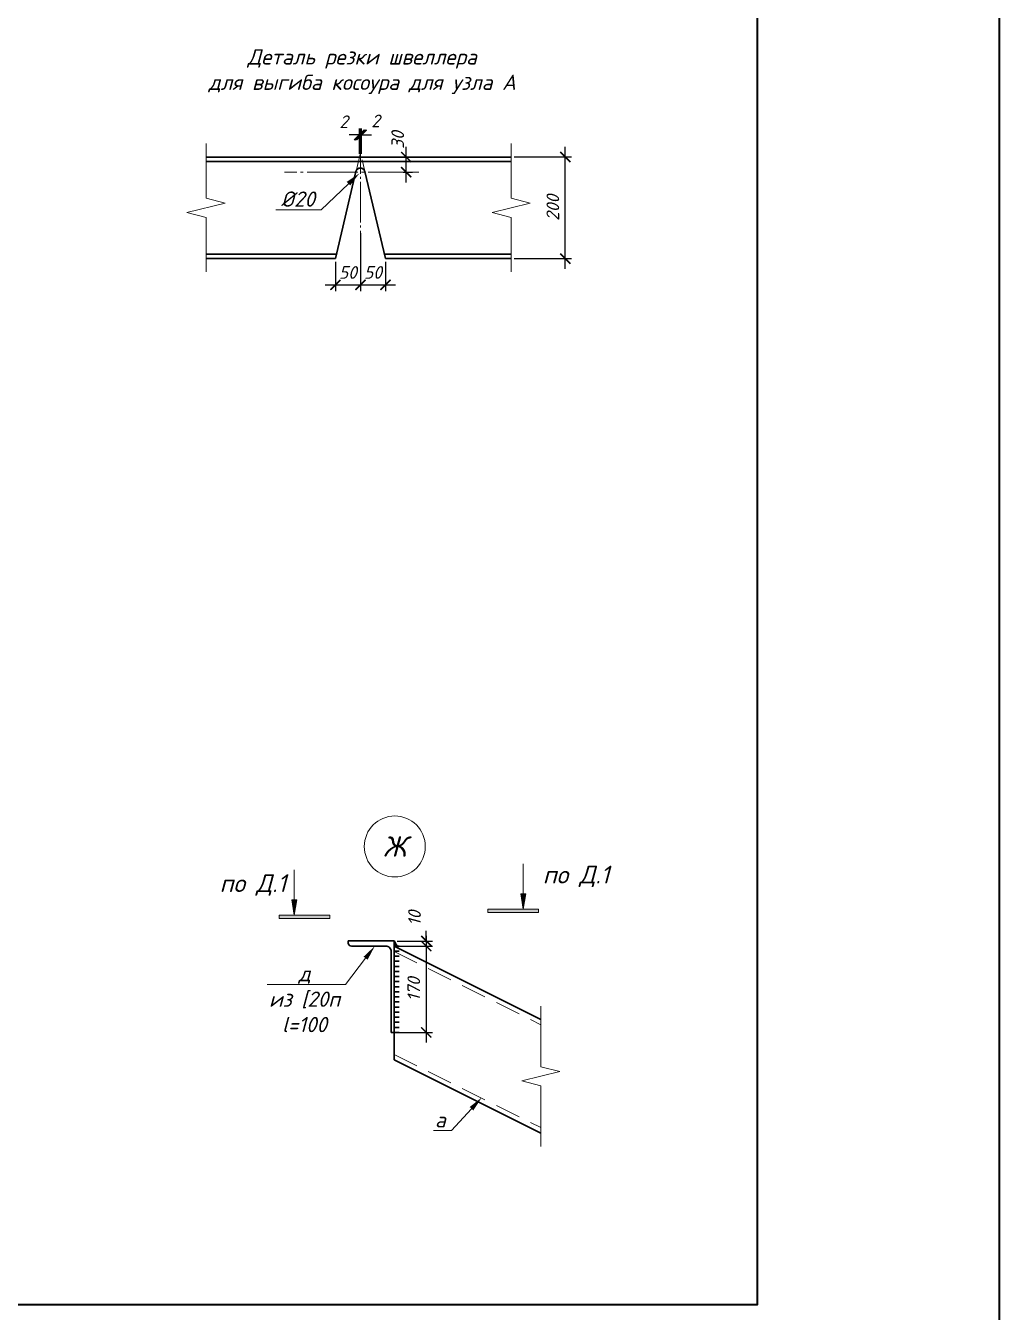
# Model space of a CAD drawing. Header units: millimetres. Extents: x -79646 to 95064, y -231229 to -58107.
# Drawn here: x -41676 to -39761, y -158766 to -156234 of the extents above; entities that cross this region are included whole.
import ezdxf
from ezdxf import colors
from ezdxf.entities.mleader import LeaderData, LeaderLine
from ezdxf.enums import TextEntityAlignment as Align
from ezdxf.math import Vec2, Vec3

# ---------------------------------------------------------------- set-up
doc = ezdxf.new("R2010")
doc.units = ezdxf.units.MM
doc.header["$PDMODE"] = 3
doc.linetypes.add('GOST2.303 5', pattern=[24, 20, -1.5, 1, -1.5])
doc.linetypes.add('HIDDEN', pattern=[0.375, 0.25, -0.125])
doc.layers.get('0').update_dxf_attribs({"lineweight": 5})
doc.layers.get('Defpoints').update_dxf_attribs({"lineweight": 0})
for name, color, linetype, lineweight in [('#Cварка', 96, 'Continuous', 30), ('#Dimensions', 7, 'Continuous', 9), ('#Выноски', 7, 'Continuous', 15), ('#Оси', 7, 'Continuous', 9), ('k_ Металл', 1, 'Continuous', 30), ('k_ Металл_вид', 1, 'Continuous', 18)]:
    doc.layers.add(name, color=color, linetype=linetype, lineweight=lineweight)
doc.styles.add('ESKDW', font='eskdw.shx', dxfattribs={"oblique": 15})
doc.styles.get("Standard").update_dxf_attribs({"font": 'arial.ttf'})
doc.styles.add('STEP PR', font='isocpeui.ttf')
doc.dimstyles.new('SPDS', dxfattribs={"dimscale": 50, "dimtxt": 2.5, "dimasz": 2, "dimexe": 1.25, "dimexo": 0.625, "dimtad": 1, "dimdec": 0, "dimrnd": 0.001, "dimtxsty": 'ESKDW', "dimblk": 'ARCHTICK', "dimcen": 2.5, "dimdle": 2, "dimclrd": 256, "dimclre": 256, "dimclrt": 7, "dimadec": 0, "dimazin": 2, "dimtfac": 0.75, "dimtdec": 0, "dimtmove": 1, "dimatfit": 3, "dimfxl": 1, "dimtolj": 1, "dimarcsym": 1})

# ---------------------------------------------------------------- blocks, each defined once
blk = doc.blocks.new('*U308')
at = {"color": 0, "linetype": 'ByBlock', "lineweight": -2}
for p, q in [((3.977, 0), (4.289, 1.25)), ((4.289, 1.25), (4.914, -1.25)), ((3.977, 0), (0, 0)), ((4.914, -1.25), (5.227, 0)), ((9.204, 0), (5.227, 0))]:
    blk.add_line(p, q, dxfattribs=at)
blk = doc.blocks.new('*U1351')
for points in [[(0, -0.5), (0, 0.5)], [(1, -0.5), (1, 0.5)], [(2, -0.5), (2, 0.5)], [(3, -0.5), (3, 0.5)], [(4, -0.5), (4, 0.5)], [(5, -0.5), (5, 0.5)], [(6, -0.5), (6, 0.5)], [(7, -0.5), (7, 0.5)], [(8, -0.5), (8, 0.5)], [(9, -0.5), (9, 0.5)], [(10, -0.5), (10, 0.5)], [(11, -0.5), (11, 0.5)], [(12, -0.5), (12, 0.5)], [(13, -0.5), (13, 0.5)], [(14, -0.5), (14, 0.5)], [(15, -0.5), (15, 0.5)], [(16, -0.5), (16, 0.5)], [(17, -0.5), (17, 0.5)]]:
    blk.add_lwpolyline(points)
blk = doc.blocks.new('*U115')
at = {"color": 0, "linetype": 'ByBlock', "lineweight": -2}
blk.add_circle((0, 0), 6, dxfattribs=at)
blk.add_attdef('Узел', text='', height=4, dxfattribs=at).set_placement((0, 0), align=Align.MIDDLE_CENTER)
blk = doc.blocks.new('*U134')
at = {"ltscale": 100}
h = blk.add_hatch(color=256, dxfattribs=at)
h.dxf.hatch_style = 1
h.paths.add_polyline_path([(-85, 1070), (-35, 1070), (15, 1070), (-35, 770)])
h = blk.add_hatch(color=256, dxfattribs=at)
h.dxf.hatch_style = 1
h.paths.add_polyline_path([(665, 700), (665, 770), (-335, 770), (-335, 700)])
at = {"linetype": 'Continuous', "ltscale": 100}
for p, q in [((-85, 1070), (-35, 1070)), ((-35, 770), (-85, 1070)), ((-35, 770), (15, 1070)), ((15, 1070), (-35, 1070)), ((-335, 700), (-335, 770)), ((-335, 770), (665, 770)), ((665, 700), (-335, 700))]:
    blk.add_line(p, q, dxfattribs=at)
at = {"linetype": 'Continuous', "ltscale": 100, "extrusion": (-1, -1e-16, 0), "elevation": 35}
blk.add_lwpolyline([(-1660, 0), (-1070, 0)], dxfattribs=at)
at = {"linetype": 'Continuous', "ltscale": 100}
blk.add_lwpolyline([(665, 700), (665, 770)], dxfattribs=at)
at = {"ltscale": 100, "style": 'STEP PR'}
blk.add_attdef('Nh', text='', height=350, dxfattribs=at).set_placement((-192, 1222), align=Align.RIGHT)
blk = doc.blocks.new('*U489')
at = {"ltscale": 100}
h = blk.add_hatch(color=256, dxfattribs=at)
h.dxf.hatch_style = 1
h.paths.add_polyline_path([(1415, 1070), (1365, 1070), (1315, 1070), (1365, 770)])
h = blk.add_hatch(color=256, dxfattribs=at)
h.dxf.hatch_style = 1
h.paths.add_polyline_path([(1665, 700), (1665, 770), (665, 770), (665, 700)])
at = {"linetype": 'Continuous', "ltscale": 100}
for p, q in [((1365, 770), (1315, 1070)), ((1315, 1070), (1365, 1070)), ((1415, 1070), (1365, 1070)), ((1365, 770), (1415, 1070)), ((1665, 770), (665, 770)), ((1665, 700), (1665, 770)), ((665, 700), (1665, 700))]:
    blk.add_line(p, q, dxfattribs=at)
at = {"linetype": 'Continuous', "ltscale": 100, "extrusion": (1, -1e-16, 0), "elevation": 1365}
blk.add_lwpolyline([(1660, 0), (1070, 0)], dxfattribs=at)
at = {"linetype": 'Continuous', "ltscale": 100}
blk.add_lwpolyline([(665, 700), (665, 770)], dxfattribs=at)
at = {"ltscale": 100, "style": 'STEP PR'}
blk.add_attdef('Nh', text='', height=350, dxfattribs=at).set_placement((1799, 1222), align=Align.RIGHT)
blk = doc.blocks.new('_ArchTick')
at = {"color": 0, "linetype": 'ByBlock', "const_width": 0.15}
blk.add_lwpolyline([(-0.5, -0.5), (0.5, 0.5)], dxfattribs=at)
blk = doc.blocks.new('*D491')
at = {"layer": '#Dimensions', "lineweight": -2, "transparency": 16777216}
for p, q in [((-40888.1, -158035.5), (-40888.1, -158015.5)), ((-40945.3, -158035.5), (-40875.6, -158035.5)), ((-40945.3, -158045.5), (-40875.6, -158045.5)), ((-40888.1, -158035.5), (-40888.1, -158045.5)), ((-40888.1, -158045.5), (-40888.1, -158065.5))]:
    blk.add_line(p, q, dxfattribs=at)
at = {"layer": 'Defpoints', "color": 0, "lineweight": 0, "transparency": 16777216}
for p in [(-40951.6, -158035.5), (-40951.6, -158045.5), (-40888.1, -158045.5)]:
    blk.add_point(p, dxfattribs=at)
at = {"layer": '#Dimensions', "lineweight": -2, "transparency": 16777216, "xscale": 20, "yscale": 20, "zscale": 20}
for p, rotation in [((-40888.1, -158035.5), 270), ((-40888.1, -158045.5), 90)]:
    blk.add_blockref('_ArchTick', p, dxfattribs=dict(at, rotation=rotation))
at = {"layer": '#Dimensions', "transparency": 16777216, "insert": (-40911.3, -157990.6), "char_height": 25, "attachment_point": 5, "rotation": 90, "style": 'STEP PR'}
blk.add_mtext('\\A1;10', dxfattribs=at)
blk = doc.blocks.new('*U452')
at = {"color": 0, "linetype": 'ByBlock', "lineweight": -2}
for p, q in [((3.583, 0), (3.896, 1.25)), ((3.896, 1.25), (4.521, -1.25)), ((3.583, 0), (0, 0)), ((4.521, -1.25), (4.833, 0)), ((8.417, 0), (4.833, 0))]:
    blk.add_line(p, q, dxfattribs=at)
blk = doc.blocks.new('*D539')
at = {"layer": '#Dimensions', "lineweight": -2, "transparency": 16777216}
for p, q in [((-41017.8, -156486.2), (-41017.8, -156436.4)), ((-41015.8, -156486.2), (-41015.8, -156436.4)), ((-41017.8, -156448.9), (-41037.8, -156448.9)), ((-41017.8, -156448.9), (-41015.8, -156448.9)), ((-41015.8, -156448.9), (-40995.8, -156448.9))]:
    blk.add_line(p, q, dxfattribs=at)
at = {"layer": 'Defpoints', "color": 0, "lineweight": 0, "transparency": 16777216}
for p in [(-41015.8, -156448.9), (-41017.8, -156492.4), (-41015.8, -156492.4)]:
    blk.add_point(p, dxfattribs=at)
at = {"layer": '#Dimensions', "lineweight": -2, "transparency": 16777216, "xscale": 20, "yscale": 20, "zscale": 20}
blk.add_blockref('_ArchTick', (-41017.8, -156448.9), dxfattribs=at)
at = {"layer": '#Dimensions', "lineweight": -2, "transparency": 16777216, "xscale": 20, "yscale": 20, "zscale": 20, "rotation": 180}
blk.add_blockref('_ArchTick', (-41015.8, -156448.9), dxfattribs=at)
at = {"layer": '#Dimensions', "transparency": 16777216, "insert": (-40987.9, -156421.4), "char_height": 25, "attachment_point": 5, "style": 'STEP PR'}
blk.add_mtext('\\A1;2', dxfattribs=at)
blk = doc.blocks.new('*D540')
at = {"layer": '#Dimensions', "lineweight": -2, "transparency": 16777216}
for p, q in [((-41019.8, -156486.2), (-41019.8, -156436.4)), ((-41017.8, -156486.2), (-41017.8, -156436.4)), ((-41019.8, -156448.9), (-41039.8, -156448.9)), ((-41019.8, -156448.9), (-41017.8, -156448.9)), ((-41017.8, -156448.9), (-40997.8, -156448.9))]:
    blk.add_line(p, q, dxfattribs=at)
at = {"layer": 'Defpoints', "color": 0, "lineweight": 0, "transparency": 16777216}
for p in [(-41017.8, -156448.9), (-41019.8, -156492.4), (-41017.8, -156492.4)]:
    blk.add_point(p, dxfattribs=at)
at = {"layer": '#Dimensions', "lineweight": -2, "transparency": 16777216, "xscale": 20, "yscale": 20, "zscale": 20}
blk.add_blockref('_ArchTick', (-41019.8, -156448.9), dxfattribs=at)
at = {"layer": '#Dimensions', "lineweight": -2, "transparency": 16777216, "xscale": 20, "yscale": 20, "zscale": 20, "rotation": 180}
blk.add_blockref('_ArchTick', (-41017.8, -156448.9), dxfattribs=at)
at = {"layer": '#Dimensions', "transparency": 16777216, "insert": (-41050.6, -156423), "char_height": 25, "attachment_point": 5, "style": 'STEP PR'}
blk.add_mtext('\\A1;2', dxfattribs=at)
blk = doc.blocks.new('*D541')
at = {"layer": '#Dimensions', "lineweight": -2, "transparency": 16777216}
for p, q in [((-41017.8, -156642.3), (-41017.8, -156756.6)), ((-41067, -156698.7), (-41067, -156756.6)), ((-41087, -156744.1), (-40997.8, -156744.1))]:
    blk.add_line(p, q, dxfattribs=at)
at = {"layer": 'Defpoints', "color": 0, "lineweight": 0, "transparency": 16777216}
for p in [(-41017.8, -156636.1), (-41067, -156692.4), (-41017.8, -156744.1)]:
    blk.add_point(p, dxfattribs=at)
at = {"layer": '#Dimensions', "lineweight": -2, "transparency": 16777216, "xscale": 20, "yscale": 20, "zscale": 20, "rotation": 180}
blk.add_blockref('_ArchTick', (-41067, -156744.1), dxfattribs=at)
at = {"layer": '#Dimensions', "lineweight": -2, "transparency": 16777216, "xscale": 20, "yscale": 20, "zscale": 20}
blk.add_blockref('_ArchTick', (-41017.8, -156744.1), dxfattribs=at)
at = {"layer": '#Dimensions', "transparency": 16777216, "insert": (-41042.4, -156719.6), "char_height": 25, "attachment_point": 5, "style": 'STEP PR'}
blk.add_mtext('\\A1;50', dxfattribs=at)
blk = doc.blocks.new('*D542')
at = {"layer": '#Dimensions', "lineweight": -2, "transparency": 16777216}
for p, q in [((-41017.7, -156698.7), (-41017.7, -156756.6)), ((-40968.6, -156698.7), (-40968.6, -156756.6)), ((-41037.7, -156744.1), (-40948.6, -156744.1))]:
    blk.add_line(p, q, dxfattribs=at)
at = {"layer": 'Defpoints', "color": 0, "lineweight": 0, "transparency": 16777216}
for p in [(-41017.7, -156692.4), (-40968.6, -156692.4), (-40968.6, -156744.1)]:
    blk.add_point(p, dxfattribs=at)
at = {"layer": '#Dimensions', "lineweight": -2, "transparency": 16777216, "xscale": 20, "yscale": 20, "zscale": 20, "rotation": 180}
blk.add_blockref('_ArchTick', (-41017.7, -156744.1), dxfattribs=at)
at = {"layer": '#Dimensions', "lineweight": -2, "transparency": 16777216, "xscale": 20, "yscale": 20, "zscale": 20}
blk.add_blockref('_ArchTick', (-40968.6, -156744.1), dxfattribs=at)
at = {"layer": '#Dimensions', "transparency": 16777216, "insert": (-40993.1, -156719.6), "char_height": 25, "attachment_point": 5, "style": 'STEP PR'}
blk.add_mtext('\\A1;50', dxfattribs=at)
blk = doc.blocks.new('*D538')
at = {"layer": '#Dimensions', "lineweight": -2, "transparency": 16777216}
for p, q in [((-40927.7, -156542.4), (-40927.7, -156472.4)), ((-40933.5, -156492.4), (-40915.2, -156492.4)), ((-40933.5, -156522.4), (-40915.2, -156522.4))]:
    blk.add_line(p, q, dxfattribs=at)
at = {"layer": 'Defpoints', "color": 0, "lineweight": 0, "transparency": 16777216}
for p in [(-40939.8, -156492.4), (-40927.7, -156492.4), (-40939.8, -156522.4)]:
    blk.add_point(p, dxfattribs=at)
at = {"layer": '#Dimensions', "lineweight": -2, "transparency": 16777216, "xscale": 20, "yscale": 20, "zscale": 20}
for p, rotation in [((-40927.7, -156492.4), 90), ((-40927.7, -156522.4), 270)]:
    blk.add_blockref('_ArchTick', p, dxfattribs=dict(at, rotation=rotation))
at = {"layer": '#Dimensions', "transparency": 16777216, "insert": (-40944.4, -156459), "char_height": 25, "attachment_point": 5, "rotation": 90, "style": 'STEP PR'}
blk.add_mtext('\\A1;30', dxfattribs=at)
blk = doc.blocks.new('*D543')
at = {"layer": '#Dimensions', "lineweight": -2, "transparency": 16777216}
for p, q in [((-40614.7, -156712.4), (-40614.7, -156472.4)), ((-40715.1, -156492.4), (-40602.2, -156492.4)), ((-40715.1, -156692.4), (-40602.2, -156692.4))]:
    blk.add_line(p, q, dxfattribs=at)
at = {"layer": 'Defpoints', "color": 0, "lineweight": 0, "transparency": 16777216}
for p in [(-40721.3, -156492.4), (-40614.7, -156492.4), (-40721.3, -156692.4)]:
    blk.add_point(p, dxfattribs=at)
at = {"layer": '#Dimensions', "lineweight": -2, "transparency": 16777216, "xscale": 20, "yscale": 20, "zscale": 20}
for p, rotation in [((-40614.7, -156492.4), 90), ((-40614.7, -156692.4), 270)]:
    blk.add_blockref('_ArchTick', p, dxfattribs=dict(at, rotation=rotation))
at = {"layer": '#Dimensions', "transparency": 16777216, "insert": (-40639.2, -156592.4), "char_height": 25, "attachment_point": 5, "rotation": 90, "style": 'STEP PR'}
blk.add_mtext('\\A1;200', dxfattribs=at)
blk = doc.blocks.new('*D1352')
at = {"layer": '#Dimensions', "lineweight": -2, "transparency": 16777216}
for p, q in [((-40888.1, -158025.5), (-40888.1, -158235.5)), ((-40945.3, -158045.5), (-40875.6, -158045.5)), ((-40945.3, -158215.5), (-40875.6, -158215.5))]:
    blk.add_line(p, q, dxfattribs=at)
at = {"layer": 'Defpoints', "color": 0, "lineweight": 0, "transparency": 16777216}
for p in [(-40951.6, -158045.5), (-40951.6, -158215.5), (-40888.1, -158215.5)]:
    blk.add_point(p, dxfattribs=at)
at = {"layer": '#Dimensions', "lineweight": -2, "transparency": 16777216, "xscale": 20, "yscale": 20, "zscale": 20}
for p, rotation in [((-40888.1, -158045.5), 90), ((-40888.1, -158215.5), 270)]:
    blk.add_blockref('_ArchTick', p, dxfattribs=dict(at, rotation=rotation))
at = {"layer": '#Dimensions', "transparency": 16777216, "insert": (-40912.7, -158130.5), "char_height": 25, "attachment_point": 5, "rotation": 90, "style": 'STEP PR'}
blk.add_mtext('\\A1;170', dxfattribs=at)

msp = doc.modelspace()

# ---------------------------------------------------------------- hatches: boundary and pattern name
at = {"layer": '#Cварка', "ltscale": 10}
h = msp.add_hatch(color=256, dxfattribs=at)
h.dxf.hatch_style = 1
h.paths.add_polyline_path([(-40951.58823, -158035.48247), (-40951.58823, -158045.50115), (-40943.63374, -158049.4784)])

# ---------------------------------------------------------------- linework, layer by layer
at = {"layer": '#Cварка', "ltscale": 200}
msp.add_lwpolyline([(-40951.58823, -158035.48247), (-40943.63374, -158049.4784)], dxfattribs=at)
at = {"layer": '#Оси', "linetype": 'GOST2.303 5', "ltscale": 4}
msp.add_lwpolyline([(-41017.76613, -156445.47564), (-41017.76613, -156699.78496)], dxfattribs=at)
at = {"layer": '#Оси', "linetype": 'GOST2.303 5', "ltscale": 10}
for points in [[(-41060.45681, -156664.78116), (-41017.76613, -156483.94054)], [(-40968.55254, -156692.41268), (-41017.76613, -156483.94054)]]:
    msp.add_lwpolyline(points, dxfattribs=at)
at = {"layer": '#Оси', "linetype": 'GOST2.303 5', "ltscale": 5}
msp.add_lwpolyline([(-40902.81672, -156522.41268), (-41166.82907, -156522.41268)], dxfattribs=at)
at = {"color": 3, "lineweight": 40}
for points in [[(-70697.29289, -134472.89227), (-39760.91734, -134472.89227), (-39760.91734, -159148.24962), (-70697.29289, -159148.24962)], [(-45220.07569, -153909.81234), (-40236.90428, -153909.81234), (-40236.90428, -158751.69814), (-45220.07569, -158751.69814)]]:
    msp.add_lwpolyline(points, close=True, dxfattribs=at)
at = {"layer": 'k_ Металл'}
for points in [[(-41321.42712, -156492.41268), (-41017.76613, -156492.41268)], [(-41321.42712, -156501.41268), (-41017.76613, -156501.41268)], [(-41017.76613, -156492.41268), (-40721.30423, -156492.41268)], [(-41017.76613, -156501.41268), (-41017.76613, -156501.41268), (-40721.30423, -156501.41268)], [(-41321.42712, -156683.41268), (-41064.85512, -156683.41268)], [(-40970.67715, -156683.41268), (-40721.30423, -156683.41268)], [(-41321.42712, -156692.41268), (-41066.97973, -156692.41268)], [(-40968.55254, -156692.41268), (-40721.30423, -156692.41268)], [(-40951.58823, -158045.48247), (-40662.94664, -158189.80327)], [(-40951.58823, -158045.48247), (-40951.58823, -158269.08927)], [(-40951.58823, -158269.08927), (-40662.94664, -158413.41007)]]:
    msp.add_lwpolyline(points, dxfattribs=at)
msp.add_lwpolyline([(-41066.97973, -156692.41268), (-41026.52537, -156521.04528, -0.7914183192), (-41009.00689, -156521.04528), (-40968.55254, -156692.41268)], format="xyb", dxfattribs=at)
msp.add_lwpolyline([(-40967.68823, -158045.48247), (-41035.58823, -158045.48247, -0.4142135624), (-41041.58823, -158039.48247), (-41041.58823, -158035.48247), (-40951.58823, -158035.48247), (-40951.58823, -158215.48247), (-40957.18823, -158215.48247), (-40957.18823, -158055.98247, 0.4142135624)], format="xyb", close=True, dxfattribs=at)
at = {"layer": 'k_ Металл_вид', "linetype": 'HIDDEN', "ltscale": 200}
for points in [[(-40951.58823, -158056.0033), (-40662.94664, -158200.3241)], [(-40951.58823, -158258.56844), (-40662.94664, -158402.88924)]]:
    msp.add_lwpolyline(points, dxfattribs=at)

# ---------------------------------------------------------------- block references
at = {"layer": '#Cварка', "xscale": 10, "yscale": -10, "zscale": -10, "rotation": 270}
msp.add_blockref('*U1351', (-40946.58823, -158045.48247), dxfattribs=at)
at = {"layer": '#Dimensions'}
ref = msp.add_blockref('*U115', (-40950.09508, -157849.46112), dxfattribs=dict(at, xscale=10, yscale=10, zscale=10))
ref.add_attrib('Узел', 'Ж', dxfattribs={"layer": '0', "color": 0, "linetype": 'ByBlock', "lineweight": -2, "height": 40, "style": 'STEP PR'}).set_placement((-40950.09508, -157849.46112), align=Align.MIDDLE_CENTER)
at = {"xscale": -30, "yscale": -30, "zscale": -30, "rotation": 270}
for name, p in [('*U452', (-41321.42712, -156718.66268)), ('*U452', (-40721.30423, -156718.66268)), ('*U308', (-40662.94664, -158439.66007))]:
    msp.add_blockref(name, p, dxfattribs=at)
at = {"xscale": 0.1, "yscale": 0.1, "zscale": 0.1}
msp.add_blockref('*U134', (-41144.39625, -158061.33848), dxfattribs=at).add_auto_attribs({'Nh': 'по Д.1'})
ref = msp.add_blockref('*U489', (-40833.79061, -158049.68473), dxfattribs=dict(xscale=0.1, yscale=0.1, zscale=0.1))
ref.add_attrib('Nh', 'по Д.1', dxfattribs={"ltscale": 100, "height": 35, "style": 'STEP PR'}).set_placement((-40527.81495, -157922.25131), align=Align.RIGHT)

# ---------------------------------------------------------------- texts
at = {"layer": '#Dimensions', "insert": (-41014.30722, -156368.54917), "char_height": 30, "width": 977.3879629, "attachment_point": 8, "style": 'STEP PR'}
msp.add_mtext('{\\fISOCPEUR|b1|i1|c204|p34;Деталь резки швеллера\\Pдля выгиба косоура для узла А}', dxfattribs=at)

# ---------------------------------------------------------------- dimensions: what is measured, and where the dimension line sits
at = {"layer": '#Dimensions'}
for base, p1, p2, override, picture, middle in [((-41017.76613, -156448.92463), (-41019.76613, -156492.41268), (-41017.76613, -156492.41268), {"dimscale": 10, "dimgap": 1.2, "dimrnd": 1, "dimtxsty": 'STEP PR', "dimblk1": 'ArchTick', "dimblk2": 'ArchTick', "dimsah": 1, "dimclrt": 256}, '*D540', (-41050.61912, -156447.47999)), ((-41015.76613, -156448.92463), (-41017.76613, -156492.41268), (-41015.76613, -156492.41268), {"dimscale": 10, "dimgap": 1.2, "dimrnd": 1, "dimtxsty": 'STEP PR', "dimblk1": 'ArchTick', "dimblk2": 'ArchTick', "dimsah": 1, "dimclrt": 256}, '*D539', (-40987.9426, -156445.87607)), ((-41017.76613, -156744.12248), (-41066.97973, -156692.41268), (-41017.76613, -156636.05219), {"dimscale": 10, "dimgap": 1.2, "dimrnd": 5, "dimtxsty": 'STEP PR', "dimblk1": 'ArchTick', "dimblk2": 'ArchTick', "dimsah": 1, "dimclrt": 256}, '*D541', (-41042.37293, -156744.12248)), ((-40968.55254, -156744.12248), (-41017.66747, -156692.41268), (-40968.55254, -156692.41268), {"dimscale": 10, "dimgap": 1.2, "dimrnd": 5, "dimtxsty": 'STEP PR', "dimblk1": 'ArchTick', "dimblk2": 'ArchTick', "dimsah": 1, "dimclrt": 256}, '*D542', (-40993.11, -156744.12248))]:
    dim = msp.add_linear_dim(base=base, p1=p1, p2=p2, dimstyle='SPDS', override=override, dxfattribs=at)
    dim.commit()
    dim.dimension.update_dxf_attribs({"geometry": picture, "text_midpoint": middle, "dimtype": 160})
for base, p1, p2, angle, picture, middle in [((-40927.72141, -156492.41268), (-40939.76987, -156522.41268), (-40939.76987, -156492.41268), 270, '*D538', (-40919.86323, -156459.04142)), ((-40888.07849, -158045.48247), (-40951.58823, -158035.48247), (-40951.58823, -158045.48247), 90, '*D491', (-40886.82767, -157990.58237))]:
    dim = msp.add_linear_dim(base=base, p1=p1, p2=p2, angle=angle, dimstyle='SPDS', override={"dimscale": 10, "dimgap": 1.2, "dimrnd": 1, "dimtxsty": 'STEP PR', "dimblk1": 'ArchTick', "dimblk2": 'ArchTick', "dimsah": 1, "dimclrt": 256}, dxfattribs=at)
    dim.commit()
    dim.dimension.update_dxf_attribs({"geometry": picture, "text_midpoint": middle, "dimtype": 160})
for base, p1, p2, angle, override, picture, middle in [((-40614.65211, -156492.41268), (-40721.30423, -156692.41268), (-40721.30423, -156492.41268), 270, {"dimscale": 10, "dimgap": 1.2, "dimrnd": 5, "dimtxsty": 'STEP PR', "dimblk1": 'ArchTick', "dimblk2": 'ArchTick', "dimsah": 1, "dimclrt": 256}, '*D543', (-40639.15211, -156592.41268)), ((-40888.07849, -158215.48247), (-40951.58823, -158045.48247), (-40951.58823, -158215.48247), 90, {"dimscale": 10, "dimgap": 1.2, "dimrnd": 1, "dimtxsty": 'STEP PR', "dimblk1": 'ArchTick', "dimblk2": 'ArchTick', "dimsah": 1, "dimclrt": 256}, '*D1352', (-40912.73948, -158130.48247))]:
    dim = msp.add_linear_dim(base=base, p1=p1, p2=p2, angle=angle, dimstyle='SPDS', override=override, dxfattribs=at)
    dim.commit()
    dim.dimension.update_dxf_attribs({"geometry": picture, "text_midpoint": middle})

# ---------------------------------------------------------------- leaders
at = {"layer": '#Выноски'}
ml = msp.add_multileader_mtext('Standard', dxfattribs=at)
ml.set_content('\\A1;%%C20', color=256, style='STEP PR')
ml.set_leader_properties(color=256, linetype='ByLayer', lineweight=-1)
ml.build(insert=Vec2(0, 0))
ml.multileader.update_dxf_attribs({"text_left_attachment_type": 6, "text_right_attachment_type": 6, "dogleg_length": 0, "arrow_head_size": 30, "scale": 0.1})
ctx = ml.context
ctx.base_point, ctx.scale, ctx.char_height, ctx.arrow_head_size, ctx.landing_gap_size, ctx.plane_origin = Vec3(-41186.17605, -156596.24511), 0.1, 30, 30, 12.5, Vec3(-4881.54844, -146714.83941)
ctx.left_attachment, ctx.right_attachment, ctx.text_align_type = 6, 6, 1
notes = []
notes.append((ctx, [(1, (1, 1, 0), (-41095.19878, -156596.24511), (-1, 0), 0, [(0, [(-41019.52632, -156524.23316)], 0, [])])]))
ctx.mtext.insert, ctx.mtext.alignment, ctx.mtext.flow_direction = Vec3(-41140.68741, -156560.24511), 2, 5
ml = msp.add_multileader_mtext('Standard', dxfattribs=at)
ml.set_content('\\A1;д \\Pиз [20п\\Pl=100', color=256, style='STEP PR')
ml.set_leader_properties(color=256, linetype='ByLayer', lineweight=-1)
ml.build(insert=Vec2(0, 0))
ml.multileader.update_dxf_attribs({"text_left_attachment_type": 6, "text_right_attachment_type": 6, "dogleg_length": 0, "arrow_head_size": 30, "scale": 0.1})
ctx = ml.context
ctx.base_point, ctx.scale, ctx.char_height, ctx.arrow_head_size, ctx.landing_gap_size, ctx.plane_origin = Vec3(-41208.61205, -158120.95174), 0.1, 30, 30, 12.5, Vec3(-12032.46745, -182229.11146)
ctx.left_attachment, ctx.right_attachment, ctx.text_align_type = 6, 6, 1
notes.append((ctx, [(1, (1, 1, 0), (-41046.81659, -158120.95174), (-1, 0), 0, [(0, [(-40989.35794, -158045.48247)], 0, [])])]))
ctx.mtext.insert, ctx.mtext.rotation, ctx.mtext.alignment, ctx.mtext.flow_direction = Vec3(-41127.71432, -158084.95174), 6.2831853072, 2, 5
ml = msp.add_multileader_mtext('Standard', dxfattribs=at)
ml.set_content('\\A1;а', color=256, style='STEP PR')
ml.set_leader_properties(color=256, linetype='ByLayer', lineweight=-1)
ml.build(insert=Vec2(0, 0))
ml.multileader.update_dxf_attribs({"text_left_attachment_type": 6, "text_right_attachment_type": 6, "dogleg_length": 0, "arrow_head_size": 30, "scale": 0.1})
ctx = ml.context
ctx.base_point, ctx.scale, ctx.char_height, ctx.arrow_head_size, ctx.landing_gap_size, ctx.plane_origin = Vec3(-40882.78625, -158408.37385), 0.1, 30, 30, 12.5, Vec3(-12563.65728, -182877.36987)
ctx.left_attachment, ctx.right_attachment, ctx.text_align_type = 6, 6, 1
notes.append((ctx, [(1, (1, 1, 0), (-40838.30898, -158408.37385), (-1, 0), 0, [(0, [(-40778.93544, -158343.43658)], 0, [])])]))
ctx.mtext.insert, ctx.mtext.rotation, ctx.mtext.alignment, ctx.mtext.flow_direction = Vec3(-40860.54761, -158372.37385), 6.2831853072, 2, 5
for ctx, leaders in notes:
    for number, flags, end, landing, length, lines in leaders:
        leader = LeaderData()
        leader.index, (leader.has_last_leader_line, leader.has_dogleg_vector, leader.attachment_direction) = number, flags
        leader.last_leader_point, leader.dogleg_vector, leader.dogleg_length = Vec3(end), Vec3(landing), length
        for number, points, colour, breaks in lines:
            line = LeaderLine()
            line.index, line.vertices, line.color, line.breaks = number, Vec3.list(points), colors.encode_raw_color(colour), breaks
            leader.lines.append(line)
        ctx.leaders.append(leader)

doc.saveas('drawing.dxf')
